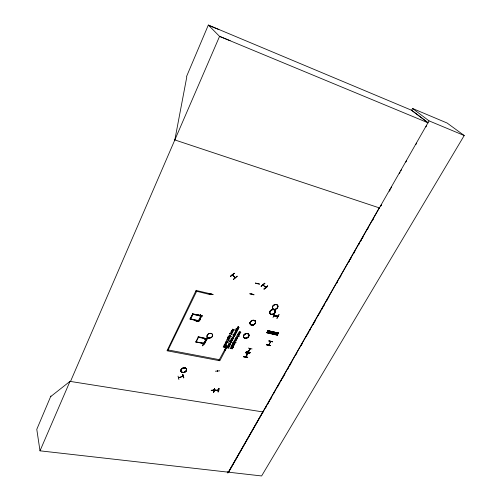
<?xml version="1.0" encoding="UTF-8"?>
<svg xmlns="http://www.w3.org/2000/svg" width="501" height="501" viewBox="0 0 501 501"><rect width="100%" height="100%" fill="white"/><g stroke="black" fill="none" stroke-linecap="round" stroke-linejoin="round"><path stroke-width="0.75" d="M268.749 344.488L268.943 344.556M270.321 341.544L270.603 341.92L270.69 341.488M270.841 341.563L270.54 341.225M208.579 338.15L208.585 338.137A2.975 2.267 -25.4 0 1 208.178 334.167A2.975 2.267 -25.4 0 1 212.668 335.1A2.975 2.267 -25.4 0 1 208.616 338.162L208.585 338.119M229.157 341.594C229.251 341.657 233.203 340.26 231.186 342.008M229.477 333.384C230.097 333.365 233.172 331.938 231.637 334.255L229.345 333.641M232.934 334.374C233.034 334.43 236.998 333.04 234.963 334.8M198.822 320.978L201.321 315.736L201.64 315.837L199.072 321.078L190.123 319.131L193.004 313.958L190.443 319.231L192.979 313.945M198.903 320.715L190.23 318.811M199.079 321.066L201.615 315.83L192.541 313.732M204.377 343.398L195.816 341.895L204.176 343.385M182.571 372.456L182.577 372.4A2.95 2.192 -22.7 0 1 182.032 368.567A2.925 2.173 -22.7 0 1 186.51 369.343A2.925 2.173 -22.7 0 1 182.558 372.324A2.925 2.173 -22.7 0 1 182.026 368.536A2.95 2.192 -22.7 0 1 186.547 369.381A2.95 2.192 -22.7 0 1 182.564 372.387M224.893 346.297L224.091 345.865L223.195 347.024L225.344 347.45L225.769 346.297L224.811 346.147M211.284 390.58L215.599 390.198M211.309 390.411L215.624 390.173M213.251 389.941L213.589 390.26L213.307 389.697M278.387 333.121L277.335 335.2L266.889 332.827L267.052 332.532L277.567 334.806L267.121 332.432M277.535 334.843L277.698 334.555L267.252 332.176L266.939 332.62L268.085 330.691L278.537 333.084L267.947 330.735L267.747 331.092L278.531 333.127L278.218 333.528L267.866 331.105M278.337 333.441L278.174 333.735L267.728 331.343M268.085 330.691L278.412 333.196M267.252 332.176L277.598 334.63L267.152 332.251M227.078 342.509L226.571 343.573L225.387 343.423A0.726 0.545 -26.4 0 1 225.268 343.072C225.556 340.617 226.032 345.728 226.771 342.446M252.016 294.131L251.997 293.93M230.454 333.729C230.322 332.545 232.715 333.246 231.374 333.923L230.379 333.578M230.128 341.926C229.997 340.761 232.364 341.444 231.036 342.114L230.047 341.776M227.686 337.549L228.606 336.791M233.904 334.712C233.773 333.528 236.153 334.23 234.819 334.906L233.829 334.562M231.249 345.79L232.157 345.045M275.807 316.212L276.013 315.83L275.788 316.25M236.009 329.195L236.935 328.437M229.79 337.179C229.12 339.127 227.485 336.328 229.715 337.023M233.334 345.421C232.646 347.343 231.036 344.6 233.253 345.27M238.119 328.825C237.424 330.785 235.796 327.967 238.044 328.675M253.938 294.72L249.824 293.718M213.783 392.189L214.566 388.67M206.662 338.601L204.189 344.149L203.669 343.648M174.83 139.929L186.792 76.941L186.516 76.584L208.335 25.05L411.478 110.207L426.971 121.937M178.043 376.126L178.907 379.526M198.64 320.934L201.233 315.718L198.352 320.922M215.392 371.203L219.682 370.84M211.284 390.598L211.259 390.241L215.549 390.047M213.401 390.248L213.507 389.646M217.359 370.872L217.553 371.51L217.515 370.828M213.576 390.235L213.633 389.928M213.739 392.07L214.522 388.544M214.616 388.688L213.595 392.227L214.547 388.532M217.954 389.985L218.098 390.342L218.016 389.866M218.073 391.832L218.862 388.313M232.339 274.955L232.658 275.268L232.57 274.874M232.765 275.112L232.414 274.993L232.658 275.268M262.981 284.956L265.743 287.612L265.511 287.317M235.313 277.617L234.913 277.172M263.194 285.232L262.956 284.593M200.5 315.154L200.344 315.486L200.156 314.841M210.858 294.25L210.495 294.601L210.89 294.206M227.761 337.705C226.903 336.735 229.59 336.19 230.209 336.991L230.015 337.223A0.839 0.633 -26.8 0 1 229.859 337.737C229.264 338.676 227.354 337.655 228.681 336.948M231.324 345.947C230.479 344.995 233.128 344.45 233.748 345.233L233.472 345.314M236.09 329.345C235.238 328.368 237.912 327.823 238.545 328.637L238.263 328.719M206.637 338.945L198.158 337.254L198.208 336.766M243.655 356.731C256.18 358.685 235.013 355.303 247.588 357.482M202.298 315.818C202.673 316.237 197.557 316.175 198.008 314.853M202.329 316.006L197.995 314.891M270.603 345.383C270.997 345.89 266.307 345.703 266.745 344.582M266.801 344.744L270.653 345.54M270.571 345.728L266.72 344.901M267.947 330.967L278.406 333.334M277.379 335L266.933 332.645M277.692 334.593L267.108 332.219M245.684 356.844L247.613 353.311M247.413 353.637C248.684 352.353 245.69 358.503 245.859 356.317M247.738 353.393L247.607 353.067M248.371 351.902L248.152 352.309L250.087 348.715M250.224 348.784L250.055 349.103L249.749 348.727M268.718 345.083L270.803 341.594M269.031 344.826L268.693 345.12L268.549 344.769M179.045 377.729L178.882 377.278M182.809 375.869L183.059 376.27M273.84 316.025L277.767 316.908M273.884 315.755L277.855 316.745M236.196 332.789L235.683 333.278M240.261 332.57L239.628 333.271M245.665 356.837L245.528 356.568M411.44 110.546L412.586 108.498L447.08 123.014L464.22 135.52L261.616 475.95L40.005 450.825L70.008 381.317M225.97 347.995L226.214 348.571L219.833 360.758L167.027 350.756L196.198 290.267M192.678 313.933L190.011 318.899M195.81 291.062L210.489 294.694L210.764 293.686M201.377 315.774L198.791 320.991L190.092 319.062M208.635 293.649L213.063 294.469L208.579 293.486M197.97 315.223L202.335 315.956M204.533 343.686L207.07 338.695L204.533 343.742L195.785 342.001L198.365 336.916M203.857 343.58L206.362 338.632M204.226 343.648L206.756 338.601L204.07 343.41M204.508 342.051L202.567 345.815L204.633 341.964M202.579 345.796L204.496 342.064M203.97 343.874L204.095 344.149M226.314 345.496L226.258 345.903L224.016 345.452L224.066 345.045M228.043 342.183L227.993 342.584L225.744 342.127L225.801 341.726M225.876 341.882L226.702 341.939L226.308 340.749M229.189 339.991L229.139 340.392L226.89 339.935L226.94 339.528M227.022 339.684L228.224 339.928L228.656 339.503L227.366 339.02L227.416 338.613M229.345 338.344L229.295 338.745L227.679 338.413L227.736 338.006M231.086 336.353L231.036 336.76L228.788 336.29L228.838 335.889M228.913 336.039L230.122 336.29L230.554 335.864L229.264 335.376L229.314 334.969M233.422 330.053L233.203 331.261L231.587 330.917L231.637 330.51M223.578 346.811L224.104 346.122L224.623 346.229L224.367 346.968L223.502 346.654M233.798 329.339L233.635 329.952L232.865 329.79L232.664 329.094M224.605 347.018L225.481 346.473L225.237 347.143L224.529 346.861M226.627 341.782L227.792 341.626L227.88 341.162M233.648 330.103L232.865 330.904L231.719 330.666M233.729 330.253L234.324 330.103L233.861 330.002L234.023 329.382M229.909 338.438L229.84 338.876L229.627 338.382M225.218 348.076L225.425 348.414L218.937 360.369M231.356 342.039L231.299 342.44L229.233 341.745M235.132 334.831L235.082 335.238L233.009 334.524M228.951 347.744L228.894 348.157L226.759 347.732L227.272 346.448M229.796 345.007L229.74 345.421L228.331 344.719L228.375 344.337M228.45 344.494L229.871 344.387L228.869 343.392M233.071 338.288L232.852 339.484L231.249 339.152L231.299 338.751M233.253 335.394L233.203 335.106M235.921 333.328L235.871 333.729L234.261 333.39L234.311 332.99M235.263 331.174L235.345 331.324C236.942 330.522 237.142 333.077 236.009 332.514M237.192 330.91L237.136 331.311L235.526 330.973L235.583 330.566M235.658 330.723L236.86 330.973L237.299 330.541L236.009 330.046L236.065 329.645M229.026 347.901L227.147 347.525L227.523 346.498M232.32 337.348L232.514 338.037L233.278 338.194L233.441 337.586M238.445 326.746C238.006 328.863 237.249 327.46 238.044 326.696M238.608 327.191C239.566 327.823 237.33 328.556 238.526 327.04M236.084 332.664L236.516 331.963L236.196 331.643M235.915 332.727L235.533 333.384L234.393 333.14M228.694 344.5L230.191 344.556L230.222 344.2M229.17 343.586L230.617 343.749L230.667 343.348M233.297 338.338L232.896 338.488M233.372 338.488L233.967 338.338L233.504 338.244L233.666 337.63M233.328 335.551L232.896 336.39L234.28 336.76L234.33 336.359M234.412 336.515L233.165 335.939L233.56 335.595L234.762 335.845L234.812 335.445M235.683 342.578L235.645 342.96L232.552 343.172L232.596 342.797M232.483 348.445L232.426 348.859L230.297 348.439L230.36 348.026M230.435 348.176L231.475 348.389L231.944 347.494L230.905 347.287L230.961 346.874M232.89 346.567L232.84 346.968L231.243 346.648L231.293 346.241M234.618 344.607L234.562 345.007L232.339 344.556L232.395 344.156M232.47 344.306L233.66 344.55L234.092 344.124L232.815 343.648L232.871 343.248M235.871 342.026L235.808 342.44L233.679 342.008L234.199 340.718M236.729 339.277L236.672 339.691L235.27 338.983L235.313 338.595M235.395 338.751L236.816 338.651L235.814 337.649M236.798 336.077L237.593 336.246C237.912 334.768 240.129 335.545 238.795 336.785L236.66 336.34L236.722 335.927M239.866 333.322L239.816 333.722L238.213 333.384L238.269 332.983M235.946 342.183L234.067 341.795L234.449 340.768M240.411 331.812L240.248 332.426L239.491 332.269L239.29 331.574M237.837 336.296C238.551 334.562 239.722 337.267 237.756 336.14M232.558 348.602L231.725 348.439L232.12 347.387M235.627 338.757L237.13 338.82L237.161 338.463M236.109 337.843L237.555 338.012L237.612 337.605M240.342 332.727L240.931 332.57L240.474 332.476L240.637 331.862M233.441 346.654L233.372 347.093L233.165 346.604M232.195 347.544L233.034 347.713L233.09 347.299M225.688 348.032L225.369 348.395M225.776 348.276C224.742 347.957 226.17 348.978 225.625 347.976M226.966 346.548C220.446 357.783 231.662 338.845 224.736 350.049M226.947 346.335L225.03 350.243M226.076 347.97L226.552 348.358L226.101 348.264M257.414 283.735L257.238 283.472M255.46 283.153L259.65 284.123L255.378 283.046M245.653 352.773L249.749 353.512L245.822 352.735M252.059 348.934L248.321 348.089M274.892 313.67L273.001 317.484M276.057 316.313L276.289 315.893M276.903 318.292L279.051 314.622M276.99 318.392L278.988 314.54M246.398 354.245L248.371 350.631M268.937 340.893L272.619 341.745M267.985 332.821L269.012 330.973M272.544 333.86L273.571 332.025M273.602 334.098L274.629 332.263M274.542 334.311L275.575 332.476M275.594 334.555L276.627 332.72M276.301 334.712L277.335 332.883M179.126 377.704L178.938 377.297M183.003 376.301L178.613 377.723L182.978 376.32M228.544 472.067L379.226 207.859M228.613 472.236L429.044 120.866L412.586 108.498M265.561 407.933L266.332 406.574M267.49 404.545L268.267 403.186M269.037 401.833L269.814 400.474M270.584 399.122L271.749 397.086M274.066 393.022L274.842 391.663M277.548 386.922L278.318 385.563M279.095 384.211L279.865 382.858M281.03 380.823L281.8 379.47M282.577 378.111L284.894 374.047M287.599 369.3L288.376 367.947M289.534 365.912L290.311 364.559M291.081 363.2L291.858 361.847M296.11 354.389L296.88 353.036M301.139 345.577L302.297 343.548M306.161 336.772L306.938 335.413M308.096 333.378L308.873 332.025M309.643 330.673L310.42 329.314M313.125 324.573L315.442 320.502M318.154 315.762L318.924 314.403M320.083 312.373L320.859 311.015M321.629 309.662L322.406 308.303M323.183 306.95L324.341 304.915M326.658 300.85L327.435 299.492M328.205 298.139L328.982 296.78M336.716 283.228L337.486 281.875M340.198 277.128L340.968 275.775M348.702 262.217L349.479 260.864M350.249 259.505L351.026 258.153M353.731 253.406L354.89 251.377M358.76 244.594L359.53 243.242M360.689 241.206L361.465 239.854M362.236 238.495L363.012 237.142M367.264 229.69L368.041 228.331M372.293 220.878L373.452 218.843M380.798 205.974L381.568 204.621L380.798 205.974M390.818 188.407L391.588 187.055M399.297 173.546L400.074 172.194M400.844 170.841L401.614 169.495M405.854 162.061L406.624 160.708M415.874 144.495L416.644 143.142M425.9 126.928L426.67 125.582M262.843 411.935L227.83 473.069L227.247 471.641M206.669 338.119L206.957 338.726L206.819 338.05M236.272 331.8L235.188 332.608A0.639 0.488 -27.5 0 1 234.938 332.47L235.382 331.612M229.295 346.335L229.439 346.053A0.733 0.551 -26.6 0 0 229.408 345.677L228.155 345.427A0.733 0.551 -26.5 0 0 227.78 345.715L227.748 346.485L228.913 346.623M236.059 331.75L235.169 332.238L235.977 331.599M232.74 329.251L232.264 329.815L233.247 330.253M232.395 337.505L231.919 338.062L233.147 338.444L232.846 338.889L231.374 338.901M239.372 331.731L238.896 332.295L240.117 332.677L239.81 333.121L238.344 333.134M247.569 353.33L247.469 353.042M218.392 389.878L214.284 390.392L214.215 390.072M274.204 315.342L278.13 316.244M274.291 315.198L278.212 316.093M208.641 293.592L212.956 294.632M245.715 352.879L249.642 353.656M238.125 326.846C235.301 328.236 240.818 328.506 238.526 326.902M268.843 341.024L272.688 341.851M201.183 316.112L192.497 314.177L201.033 315.88M206.744 338.739L198.221 336.71M264.728 283.178L261.052 286.328L264.885 283.334M264.841 283.284L261.209 286.472M265.643 287.248L265.868 287.499L265.693 287.161M214.209 390.517L218.436 390.317L218.311 389.847M230.347 276.327L234.305 273.314L230.51 276.483M230.466 276.433L234.205 273.164M237.311 276.283L233.535 279.445L233.297 279.151M208.335 25.05L219.563 36.373L70.503 381.449L69.983 381.367L50.958 396.379L50.889 396.003L36.78 429.344L40.005 450.825M226.032 348.395L226.483 348.483L226.308 348.201M206.6 338.682L198.271 336.991M237.011 328.587C235.683 329.289 237.58 330.341 238.182 329.389A0.839 0.639 -27.7 0 0 238.344 328.875M232.232 345.202C230.917 345.897 232.808 346.899 233.397 345.966A0.833 0.62 -26.9 0 0 233.554 345.465M237.011 330.873L237.518 330.165L236.146 329.796M230.272 336.184L230.773 335.488L229.395 335.125M228.375 339.822L228.876 339.127L227.498 338.77M233.81 344.444L234.311 343.755L232.946 343.404M204.947 339.878C213.263 335.67 209.186 338.62 204.796 339.559M200.469 319.707L195.991 321.661L200.419 319.607M198.409 320.815L198.371 321.229L198.427 320.84M226.383 340.905L226.966 341.782L227.955 341.313M183.498 377.704L183.811 377.779L182.74 374.447L183.535 377.71M182.771 374.46L182.458 374.385L183.56 377.867M263.106 284.85L265.843 287.474L265.436 286.979M235.207 277.773L235.119 277.379M278.237 333.516L267.747 331.092M277.397 334.987L266.908 332.576M200.369 315.035L200.15 315.473L200.024 315.11M265.693 287.587L265.311 287.092M235.151 277.748L232.214 274.792M232.502 274.874L235.307 277.635M183.779 377.767L182.74 374.447M232.671 342.947L235.764 342.734M218.831 388.3C219.507 388.338 218.568 392.508 218.035 391.82M217.365 370.834L217.566 371.473M198.371 321.229L198.089 320.577M228.944 343.548L230.742 343.504M235.89 337.799L237.687 337.762M246.93 352.165L247.394 352.641L247.162 352.372M226.195 348.264L226.502 348.333M247.294 352.66L246.861 352.36M206.944 338.325L207.088 338.62L206.882 338.062M69.983 381.367L263.238 411.997M225.425 348.414L226.214 348.571M231.368 346.398L232.965 346.717M224.141 345.202L226.389 345.652M231.042 347.024L233.165 347.45M226.809 342.07L228.118 342.333M233.892 344.594L234.693 344.757M218.135 391.951L218.912 388.419M228.456 339.979L229.264 340.141M227.811 338.162L229.427 338.494M203.838 343.93L204.183 343.98M230.354 336.34L231.168 336.509M266.739 344.619L270.684 345.533M233.284 335.263L234.894 335.595M240.035 332.526L240.255 332.896L239.86 332.72M268.918 340.893L272.6 341.757M196.304 290.492L210.877 293.912M249.886 293.855L253.994 294.845M174.273 139.748L379.639 207.996M247.406 352.46L246.93 352.234M230.134 40.662L219.563 36.373L428.211 122.877M208.641 25.363L218.887 29.565M429.044 120.866L464.22 135.52M196.098 342.039L198.596 337.06M217.384 371.504L217.246 371.166M228.769 344.65L229.871 345.164M235.708 338.914L236.81 339.428M229.245 343.742L230.297 344.35M236.19 338L237.236 338.613M412.085 110.621L427.153 122.025M248.427 350.731C243.668 358.152 249.003 352.66 248.339 350.612M233.41 279.32L237.161 276.126M267.553 285.846C268.336 286.296 264.083 289.641 263.889 288.971M263.244 284.806L263.413 285.144M262.825 284.706L263 285.044M257.301 283.441L257.62 283.785L257.163 283.61M250.231 348.759L248.308 352.297L248.145 351.702M251.821 293.905L252.078 294.381L251.803 293.905M234.775 277.241L234.906 277.554M270.678 341.25L268.855 345.139L268.743 344.813M232.627 274.817L232.79 275.162M270.515 341.582L270.603 341.92M232.195 274.705L232.358 275.049M249.968 348.408L250.243 348.79M249.949 348.771L250.112 349.04L249.792 348.89M248.346 351.702L248.509 352.015M247.388 353.111L247.394 353.712M247.607 357.2L243.686 356.436M245.665 356.317L245.828 356.944L245.546 356.574M231.525 333.816L231.637 334.255M226.352 348.032L226.552 348.358M196.668 291.263L167.779 350.675M206.794 338.394L206.938 338.689L206.644 338.175M209.28 337.849L209.117 337.511M209.193 337.668L204.859 339.697M200.375 314.841L200.525 315.16L200.225 314.81M219.306 359.668L168.136 349.942M198.302 320.565L198.546 321.16L198.246 320.508M198.077 320.671L198.315 321.179M214.509 390.054L214.685 390.492M214.115 390.11L214.29 390.548M213.357 389.653L213.614 390.21M182.502 375.975L182.671 376.445L182.452 376.126M178.575 377.391L178.744 377.86L178.494 377.46M229.333 346.26A0.733 0.551 -26.6 0 1 228.951 346.548M224.774 344.419C226.12 346.034 226.346 342.966 224.774 344.419M227.886 345.997C229.22 347.6 229.483 344.531 227.886 345.997M231.255 331.975C232.596 333.628 232.877 330.497 231.255 331.975M230.917 340.198C232.257 341.82 232.527 338.732 230.917 340.198M234.819 340.26C236.146 341.882 236.422 338.795 234.819 340.26M237.881 334.436C239.202 336.077 239.497 332.965 237.881 334.436M224.517 344.425L224.755 344.989L225.807 345.051A0.745 0.557 -26.4 0 0 226.189 344.757L226.339 344.475A0.739 0.551 -26.4 0 0 226.302 344.099L225.049 343.843A0.739 0.557 -26.4 0 0 224.667 344.137L224.517 344.425M230.999 331.981L231.237 332.564L232.289 332.626A0.751 0.57 -27.2 0 0 232.677 332.332L232.827 332.044A0.739 0.564 -27.2 0 0 232.796 331.662L231.531 331.393A0.745 0.564 -27.2 0 0 231.149 331.693L230.999 331.981M230.66 340.204L230.898 340.774L231.944 340.837A0.745 0.557 -26.9 0 0 232.332 340.542L232.483 340.26A0.739 0.551 -26.9 0 0 232.445 339.878L231.193 339.622A0.739 0.557 -26.9 0 0 230.811 339.916L230.66 340.204M234.562 340.267L234.794 340.837L235.839 340.899A0.745 0.557 -27.2 0 0 236.221 340.605L236.372 340.323A0.733 0.551 -27.2 0 0 236.34 339.947L235.094 339.691A0.739 0.551 -27.2 0 0 234.712 339.979L234.562 340.267M237.624 334.443L237.856 335.019L238.902 335.081A0.745 0.564 -27.6 0 0 239.29 334.787L239.44 334.505A0.739 0.557 -27.6 0 0 239.409 334.123L238.163 333.86A0.739 0.557 -27.6 0 0 237.775 334.154L237.624 334.443M246.148 352.097C253.406 353.913 249.398 351.533 246.148 352.134M246.223 351.94L250.149 352.717L246.223 351.94M390.047 189.76L389.277 191.113L390.079 189.773M267.634 285.977L263.977 289.115L267.653 285.99M182.596 372.45A2.943 2.192 -22.7 0 0 186.572 369.45A2.943 2.192 -22.7 0 0 182.063 368.636A2.95 2.192 -22.7 0 0 182.596 372.462A2.95 2.192 -22.7 0 0 186.579 369.456A2.95 2.192 -22.7 0 0 182.063 368.642A2.943 2.192 -22.7 0 0 182.596 372.45A2.931 2.179 -22.7 0 0 186.566 369.462A2.931 2.179 -22.7 0 0 182.076 368.655A2.931 2.179 -22.7 0 0 182.602 372.45M208.566 338.043A2.968 2.261 -25.4 0 0 212.606 334.987A2.968 2.261 -25.4 0 0 208.128 334.054A2.968 2.261 -25.4 0 0 208.566 338.043M274.573 309.486A2.95 2.236 -31.2 0 0 277.836 305.767A2.95 2.236 -31.2 0 0 273.145 305.854A2.95 2.236 -31.2 0 0 274.573 309.486M274.504 309.374A2.95 2.236 -31.2 0 0 277.767 305.654A2.95 2.236 -31.2 0 0 273.076 305.742A2.95 2.236 -31.2 0 0 274.504 309.374A2.943 2.236 -31.2 0 0 277.761 305.66A2.943 2.236 -31.2 0 0 273.083 305.748A2.943 2.236 -31.2 0 0 274.504 309.374M271.886 314.465A2.943 2.229 -30.8 0 0 275.137 310.764A2.937 2.223 -30.8 0 0 270.452 310.858A2.943 2.229 -30.8 0 0 271.886 314.465A2.937 2.223 -30.8 0 0 275.13 310.758A2.943 2.229 -30.8 0 0 270.446 310.858A2.937 2.223 -30.8 0 0 271.88 314.459M271.818 314.352A2.943 2.229 -30.8 0 0 275.068 310.645A2.943 2.229 -30.8 0 0 270.377 310.745A2.943 2.229 -30.8 0 0 271.818 314.352A2.931 2.217 -30.8 0 0 275.055 310.651A2.931 2.217 -30.8 0 0 270.39 310.752A2.956 2.236 -30.8 0 0 271.843 314.409A2.956 2.236 -30.8 0 0 275.105 310.689A2.956 2.236 -30.8 0 0 270.396 310.789A2.931 2.217 -30.8 0 0 271.818 314.34M245.672 338.325A2.925 2.192 -28.1 0 0 248.853 334.687A2.925 2.192 -28.1 0 0 244.144 334.843A2.925 2.192 -28.1 0 0 245.672 338.325A2.918 2.186 -28.1 0 0 248.853 334.693A2.918 2.186 -28.1 0 0 244.15 334.85A2.918 2.186 -28.1 0 0 245.672 338.325M245.615 338.213A2.918 2.192 -28.1 0 0 248.797 334.58A2.918 2.192 -28.1 0 0 244.081 334.731A2.918 2.192 -28.1 0 0 245.615 338.213A2.906 2.186 -28.1 0 0 248.784 334.58A2.906 2.186 -28.1 0 0 244.093 334.737A2.906 2.186 -28.1 0 0 245.615 338.2M252.247 325.155A2.943 2.229 -29 0 0 255.472 321.467A2.943 2.229 -29 0 0 250.732 321.592A2.943 2.229 -29 0 0 252.247 325.155A2.943 2.229 -29 0 0 255.472 321.473A2.943 2.229 -29 0 0 250.738 321.598A2.943 2.229 -29 0 0 252.254 325.162A2.937 2.229 -29 0 0 255.466 321.473A2.937 2.229 -29 0 0 250.738 321.598A2.937 2.229 -29 0 0 252.247 325.155M252.185 325.043A2.943 2.229 -29 0 0 255.41 321.36A2.943 2.229 -29 0 0 250.669 321.479A2.943 2.229 -29 0 0 252.185 325.043A2.931 2.223 -29 0 0 255.397 321.36A2.931 2.223 -29 0 0 250.682 321.485A2.931 2.223 -29 0 0 252.191 325.036"/></g></svg>
